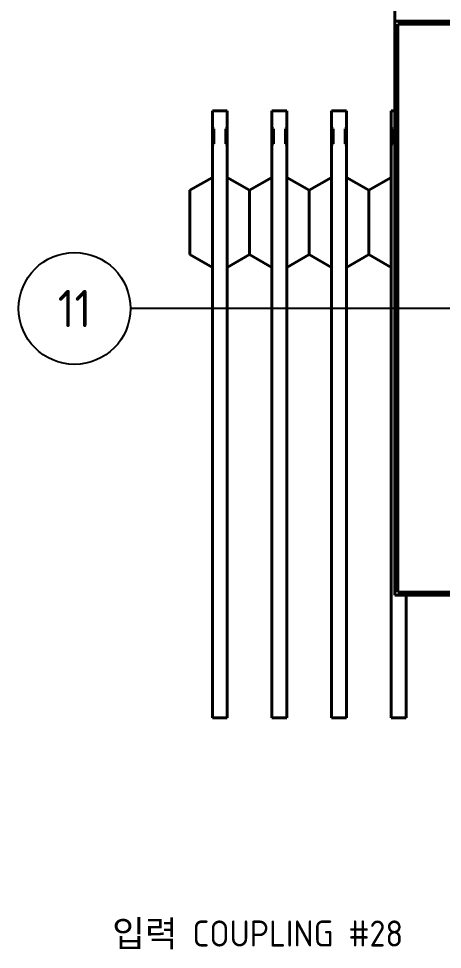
# Model space of a CAD drawing. Header units: millimetres. Extents: x 0 to 4205, y 0 to 2970.
# Drawn here: x 1433 to 1717, y 2031 to 2655 of the extents above; entities that cross this region are included whole.
import ezdxf

# ---------------------------------------------------------------- set-up
doc = ezdxf.new("R2010")
doc.units = ezdxf.units.MM
doc.header["$LTSCALE"] = 5
for name, color, linetype, lineweight in [('가시적인 것(ISO)', 3, 'Continuous', 40), ('기호(ISO)', 5, 'Continuous', 25), ('해치(ISO)', 7, 'Continuous', 18)]:
    doc.layers.add(name, color=color, linetype=linetype, lineweight=lineweight)
doc.styles.add('부품번호텍스트_PSTEK_POSCO', font='isocp.shx')
doc.styles.add('치수 텍스트_PSTEK_POSCO', font='isocp.shx')
doc.dimstyles.new('치수_PSTEK_POSCO$7', dxfattribs={"dimscale": 5, "dimtxt": 3.5, "dimasz": 2.5, "dimexe": 2, "dimexo": 2.5, "dimgap": 1, "dimtad": 1, "dimrnd": 1e-08, "dimdsep": 46, "dimtxsty": '치수 텍스트_PSTEK_POSCO', "dimcen": 0.09, "dimdle": 10, "dimclrd": 7, "dimclre": 7, "dimclrt": 2, "dimadec": 1, "dimazin": 2, "dimtfac": 1, "dimtmove": 0, "dimatfit": 3, "dimfxl": 0, "dimtolj": 1, "dimlwd": -1, "dimlwe": -1, "dimarcsym": 0})

# ---------------------------------------------------------------- blocks, each defined once
blk = doc.blocks.new('품번기호10')
at = {"layer": '기호(ISO)', "color": 7}
for p, q in [((351.77, 492.14), (301.58, 492.14)), ((354.27, 492.14), (351.77, 492.64)), ((351.77, 492.64), (351.77, 491.64)), ((351.77, 492.14), (354.27, 492.14)), ((351.77, 491.64), (354.27, 492.14))]:
    blk.add_line(p, q, dxfattribs=at)
at = {"layer": '기호(ISO)', "color": 7, "flags": 128}
blk.add_lwpolyline([(351.77, 491.64), (354.27, 492.14)], dxfattribs=at)
at = {"layer": '기호(ISO)'}
blk.add_circle((294.08, 492.14), 7.5, dxfattribs=at)
at = {"layer": '기호(ISO)', "color": 7}
blk.add_solid([(351.77, 491.64), (354.27, 492.14), (351.77, 492.64), (351.77, 491.64)], dxfattribs=at)
at = {"layer": '기호(ISO)', "color": 7, "insert": (294.08, 492.14), "char_height": 5, "attachment_point": 5, "style": '부품번호텍스트_PSTEK_POSCO'}
blk.add_mtext('11', dxfattribs=at)

msp = doc.modelspace()

# ---------------------------------------------------------------- hatches: boundary and pattern name
at = {"layer": '해치(ISO)'}
h = msp.add_hatch(dxfattribs=at)
h.set_pattern_fill('ANSI31', color=256, scale=127, angle=14.999978, style=0)
h.set_pattern_definition([(60, (0, 0), (-13.74815, 7.937505), [])])
h.paths.add_polyline_path([(2112.348, 2653.391), (1685.348, 2653.391), (1685.348, 2268.391), (2112.348, 2268.391)])
h.paths.add_polyline_path([(1687.348, 2651.391), (2110.348, 2651.391), (2110.348, 2270.391), (1687.348, 2270.391)], flags=0)

# ---------------------------------------------------------------- linework, layer by layer
at = {"layer": '가시적인 것(ISO)'}
for p, q in [((1685.348, 2688.391), (1685.348, 2653.391)), ((2112.348, 2653.391), (1685.348, 2653.391)), ((1685.348, 2653.391), (1685.348, 2268.391)), ((1687.348, 2651.391), (2110.348, 2651.391)), ((1687.348, 2270.391), (1687.348, 2651.391)), ((1562.848, 2593.391), (1562.848, 2587.36)), ((1562.848, 2593.391), (1572.848, 2593.391)), ((1572.848, 2587.36), (1572.848, 2593.391)), ((1602.848, 2593.391), (1602.848, 2587.36)), ((1602.848, 2593.391), (1612.848, 2593.391)), ((1612.848, 2587.36), (1612.848, 2593.391)), ((1642.848, 2593.391), (1642.848, 2587.36)), ((1642.848, 2593.391), (1652.848, 2593.391)), ((1652.848, 2587.36), (1652.848, 2593.391)), ((1682.848, 2593.391), (1682.848, 2587.36)), ((1682.848, 2593.391), (1685.348, 2593.391)), ((1562.848, 2581.61), (1562.848, 2587.36)), ((1572.848, 2587.36), (1572.848, 2581.61)), ((1602.848, 2581.61), (1602.848, 2587.36)), ((1612.848, 2587.36), (1612.848, 2581.61)), ((1642.848, 2581.61), (1642.848, 2587.36)), ((1652.848, 2587.36), (1652.848, 2581.61)), ((1682.848, 2581.61), (1682.848, 2587.36)), ((1562.848, 2570.691), (1562.848, 2581.61)), ((1562.848, 2581.61), (1563.848, 2581.176)), ((1563.848, 2581.176), (1563.848, 2571.125)), ((1571.848, 2581.176), (1572.848, 2581.61)), ((1571.848, 2571.125), (1571.848, 2581.176)), ((1572.848, 2581.61), (1572.848, 2570.691)), ((1602.848, 2570.691), (1602.848, 2581.61)), ((1602.848, 2581.61), (1603.848, 2581.176)), ((1603.848, 2581.176), (1603.848, 2571.125)), ((1611.848, 2581.176), (1612.848, 2581.61)), ((1611.848, 2571.125), (1611.848, 2581.176)), ((1612.848, 2581.61), (1612.848, 2570.691)), ((1642.848, 2570.691), (1642.848, 2581.61)), ((1642.848, 2581.61), (1643.848, 2581.176)), ((1643.848, 2581.176), (1643.848, 2571.125)), ((1651.848, 2581.176), (1652.848, 2581.61)), ((1651.848, 2571.125), (1651.848, 2581.176)), ((1652.848, 2581.61), (1652.848, 2570.691)), ((1682.848, 2570.691), (1682.848, 2581.61)), ((1682.848, 2581.61), (1683.848, 2581.176)), ((1683.848, 2581.176), (1683.848, 2571.125)), ((1563.848, 2571.125), (1562.848, 2570.691)), ((1562.848, 2564.849), (1562.848, 2570.691)), ((1572.848, 2570.691), (1571.848, 2571.125)), ((1572.848, 2570.691), (1572.848, 2564.849)), ((1603.848, 2571.125), (1602.848, 2570.691)), ((1602.848, 2564.849), (1602.848, 2570.691)), ((1612.848, 2570.691), (1611.848, 2571.125)), ((1612.848, 2570.691), (1612.848, 2564.849)), ((1643.848, 2571.125), (1642.848, 2570.691)), ((1642.848, 2564.849), (1642.848, 2570.691)), ((1652.848, 2570.691), (1651.848, 2571.125)), ((1652.848, 2570.691), (1652.848, 2564.849)), ((1683.848, 2571.125), (1682.848, 2570.691)), ((1682.848, 2564.849), (1682.848, 2570.691)), ((1562.848, 2564.849), (1562.848, 2541.357)), ((1572.848, 2541.357), (1572.848, 2564.849)), ((1602.848, 2564.849), (1602.848, 2541.357)), ((1612.848, 2541.357), (1612.848, 2564.849)), ((1642.848, 2564.849), (1642.848, 2541.357)), ((1652.848, 2541.357), (1652.848, 2564.849)), ((1682.848, 2564.849), (1682.848, 2541.357)), ((1547.848, 2539.98), (1562.848, 2548.641)), ((1587.848, 2539.98), (1572.848, 2548.641)), ((1587.848, 2539.98), (1602.848, 2548.641)), ((1627.848, 2539.98), (1612.848, 2548.641)), ((1627.848, 2539.98), (1642.848, 2548.641)), ((1667.848, 2539.98), (1652.848, 2548.641)), ((1667.848, 2539.98), (1682.848, 2548.641)), ((1547.848, 2539.98), (1547.848, 2496.801)), ((1562.848, 2186.11), (1562.848, 2541.357)), ((1572.848, 2541.357), (1572.848, 2186.11)), ((1587.848, 2539.98), (1587.848, 2496.801)), ((1602.848, 2186.11), (1602.848, 2541.357)), ((1612.848, 2541.357), (1612.848, 2186.11)), ((1627.848, 2539.98), (1627.848, 2496.801)), ((1642.848, 2186.11), (1642.848, 2541.357)), ((1652.848, 2541.357), (1652.848, 2186.11)), ((1667.848, 2539.98), (1667.848, 2496.801)), ((1682.848, 2186.11), (1682.848, 2541.357)), ((1547.848, 2496.801), (1562.848, 2488.141)), ((1587.848, 2496.801), (1572.848, 2488.141)), ((1587.848, 2496.801), (1602.848, 2488.141)), ((1627.848, 2496.801), (1612.848, 2488.141)), ((1627.848, 2496.801), (1642.848, 2488.141)), ((1667.848, 2496.801), (1652.848, 2488.141)), ((1667.848, 2496.801), (1682.848, 2488.141)), ((1685.348, 2268.391), (2112.348, 2268.391)), ((2110.348, 2270.391), (1687.348, 2270.391)), ((1692.848, 2268.391), (1692.848, 2186.11)), ((1572.848, 2186.11), (1562.848, 2186.11)), ((1612.848, 2186.11), (1602.848, 2186.11)), ((1652.848, 2186.11), (1642.848, 2186.11)), ((1692.848, 2186.11), (1682.848, 2186.11))]:
    msp.add_line(p, q, dxfattribs=at)

# ---------------------------------------------------------------- block references
at = {"layer": '기호(ISO)', "xscale": 5, "yscale": 5, "zscale": 5}
msp.add_blockref('품번기호10', (0, 0), dxfattribs=at)

# ---------------------------------------------------------------- texts
at = {"layer": '기호(ISO)', "color": 2, "insert": (1495.626, 2040.42), "char_height": 17.5, "width": 225.18473, "attachment_point": 4, "style": '치수 텍스트_PSTEK_POSCO'}
msp.add_mtext('{\\fISOCP|b0|i0;\\H17.5000;입력 COUPLING #28}', dxfattribs=at)

# ---------------------------------------------------------------- leaders
at = {"layer": '기호(ISO)', "color": 7, "annotation_type": 0, "has_hookline": 1, "hookline_direction": 1, "text_width": 213.183}
msp.add_leader([(1815.227, 2218.391), (1738.311, 2040.42), (1725.811, 2040.42)], dimstyle='치수_PSTEK_POSCO$7', override={"dimtad": 0}, dxfattribs=at)

doc.saveas('drawing.dxf')
